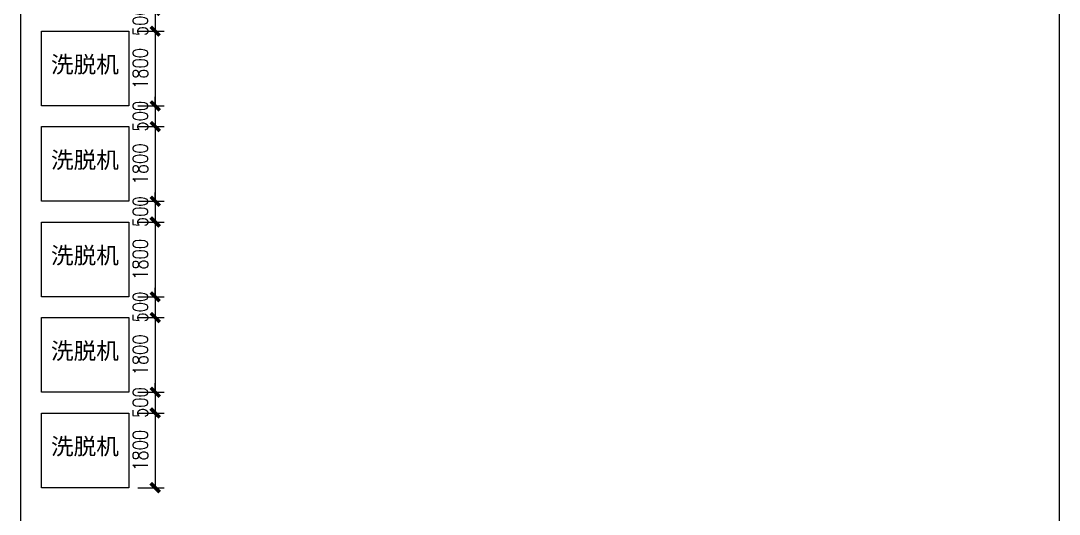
# Model space of a CAD drawing. Header units: millimetres. Extents: x 28866 to 196092, y 16567 to 68963.
# Drawn here: x 29082 to 54082, y 41313 to 53202 of the extents above; entities that cross this region are included whole.
import ezdxf

# ---------------------------------------------------------------- set-up
doc = ezdxf.new("R2010")
doc.units = ezdxf.units.MM
doc.layers.add('font_blue', color=142, linetype='Continuous')
doc.styles.add('ROMANS', font='ROMANS.shx', dxfattribs={"width": 0.8, "bigfont": 'hhztxt.shx'})
doc.styles.get("Standard").update_dxf_attribs({"font": 'arial.ttf', "height": 200})
doc.dimstyles.new('dim1-150', dxfattribs={"dimscale": 180, "dimtxt": 2, "dimasz": 1.2, "dimexe": 1.2, "dimexo": 1.2, "dimgap": 1, "dimtad": 1, "dimdec": 0, "dimdsep": 46, "dimtxsty": 'ROMANS', "dimblk": 'ARCHTICK', "dimcen": 0, "dimadec": 0, "dimazin": 0, "dimtfac": 0.71, "dimtdec": 0, "dimtix": 1, "dimtmove": 0, "dimatfit": 3, "dimldrblk": 'ARCHTICK', "dimfxl": 0, "dimtolj": 1, "dimtzin": 0, "dimarcsym": 0})

# ---------------------------------------------------------------- blocks, each defined once
blk = doc.blocks.new('_ArchTick')
at = {"color": 0, "linetype": 'ByBlock', "const_width": 0.4}
blk.add_lwpolyline([(-0.5, -0.5), (0.5, 0.5)], dxfattribs=at)
blk = doc.blocks.new('*D23')
at = {"color": 0, "lineweight": -2, "transparency": 16777216}
for p, q in [((32319, 53452), (32319, 53668)), ((31898, 53452), (32535, 53452)), ((32319, 53452), (32319, 52952)), ((31898, 52952), (32535, 52952)), ((32319, 52952), (32319, 52736))]:
    blk.add_line(p, q, dxfattribs=at)
at = {"layer": 'Defpoints', "color": 0, "transparency": 16777216}
for p in [(31682, 53452), (31682, 52952), (32319, 52952)]:
    blk.add_point(p, dxfattribs=at)
at = {"color": 0, "lineweight": -2, "transparency": 16777216, "xscale": 216, "yscale": 216, "zscale": 216}
for p, rotation in [((32319, 53452), 270), ((32319, 52952), 90)]:
    blk.add_blockref('_ArchTick', p, dxfattribs=dict(at, rotation=rotation))
at = {"color": 0, "transparency": 16777216, "insert": (31959, 53202), "char_height": 360, "attachment_point": 5, "rotation": 90, "style": 'ROMANS'}
blk.add_mtext('\\A1;500', dxfattribs=at)
blk = doc.blocks.new('*D24')
at = {"color": 0, "lineweight": -2, "transparency": 16777216}
for p, q in [((31898, 52952), (32535, 52952)), ((32319, 52952), (32319, 51152)), ((31898, 51152), (32535, 51152))]:
    blk.add_line(p, q, dxfattribs=at)
at = {"layer": 'Defpoints', "color": 0, "transparency": 16777216}
for p in [(31682, 52952), (31682, 51152), (32319, 51152)]:
    blk.add_point(p, dxfattribs=at)
at = {"color": 0, "lineweight": -2, "transparency": 16777216, "xscale": 216, "yscale": 216, "zscale": 216}
for p, rotation in [((32319, 52952), 90), ((32319, 51152), 270)]:
    blk.add_blockref('_ArchTick', p, dxfattribs=dict(at, rotation=rotation))
at = {"color": 0, "transparency": 16777216, "insert": (31959, 52052), "char_height": 360, "attachment_point": 5, "rotation": 90, "style": 'ROMANS'}
blk.add_mtext('\\A1;1800', dxfattribs=at)
blk = doc.blocks.new('*D25')
at = {"color": 0, "lineweight": -2, "transparency": 16777216}
for p, q in [((32319, 51152), (32319, 51368)), ((31898, 51152), (32535, 51152)), ((32319, 51152), (32319, 50652)), ((31898, 50652), (32535, 50652)), ((32319, 50652), (32319, 50436))]:
    blk.add_line(p, q, dxfattribs=at)
at = {"layer": 'Defpoints', "color": 0, "transparency": 16777216}
for p in [(31682, 51152), (31682, 50652), (32319, 50652)]:
    blk.add_point(p, dxfattribs=at)
at = {"color": 0, "lineweight": -2, "transparency": 16777216, "xscale": 216, "yscale": 216, "zscale": 216}
for p, rotation in [((32319, 51152), 270), ((32319, 50652), 90)]:
    blk.add_blockref('_ArchTick', p, dxfattribs=dict(at, rotation=rotation))
at = {"color": 0, "transparency": 16777216, "insert": (31959, 50902), "char_height": 360, "attachment_point": 5, "rotation": 90, "style": 'ROMANS'}
blk.add_mtext('\\A1;500', dxfattribs=at)
blk = doc.blocks.new('*D26')
at = {"color": 0, "lineweight": -2, "transparency": 16777216}
for p, q in [((31898, 50652), (32535, 50652)), ((32319, 50652), (32319, 48852)), ((31898, 48852), (32535, 48852))]:
    blk.add_line(p, q, dxfattribs=at)
at = {"layer": 'Defpoints', "color": 0, "transparency": 16777216}
for p in [(31682, 50652), (31682, 48852), (32319, 48852)]:
    blk.add_point(p, dxfattribs=at)
at = {"color": 0, "lineweight": -2, "transparency": 16777216, "xscale": 216, "yscale": 216, "zscale": 216}
for p, rotation in [((32319, 50652), 90), ((32319, 48852), 270)]:
    blk.add_blockref('_ArchTick', p, dxfattribs=dict(at, rotation=rotation))
at = {"color": 0, "transparency": 16777216, "insert": (31959, 49752), "char_height": 360, "attachment_point": 5, "rotation": 90, "style": 'ROMANS'}
blk.add_mtext('\\A1;1800', dxfattribs=at)
blk = doc.blocks.new('*D27')
at = {"color": 0, "lineweight": -2, "transparency": 16777216}
for p, q in [((32319, 48852), (32319, 49068)), ((31898, 48852), (32535, 48852)), ((32319, 48852), (32319, 48352)), ((31898, 48352), (32535, 48352)), ((32319, 48352), (32319, 48136))]:
    blk.add_line(p, q, dxfattribs=at)
at = {"layer": 'Defpoints', "color": 0, "transparency": 16777216}
for p in [(31682, 48852), (31682, 48352), (32319, 48352)]:
    blk.add_point(p, dxfattribs=at)
at = {"color": 0, "lineweight": -2, "transparency": 16777216, "xscale": 216, "yscale": 216, "zscale": 216}
for p, rotation in [((32319, 48852), 270), ((32319, 48352), 90)]:
    blk.add_blockref('_ArchTick', p, dxfattribs=dict(at, rotation=rotation))
at = {"color": 0, "transparency": 16777216, "insert": (31959, 48602), "char_height": 360, "attachment_point": 5, "rotation": 90, "style": 'ROMANS'}
blk.add_mtext('\\A1;500', dxfattribs=at)
blk = doc.blocks.new('*D28')
at = {"color": 0, "lineweight": -2, "transparency": 16777216}
for p, q in [((31898, 48352), (32535, 48352)), ((32319, 48352), (32319, 46552)), ((31898, 46552), (32535, 46552))]:
    blk.add_line(p, q, dxfattribs=at)
at = {"layer": 'Defpoints', "color": 0, "transparency": 16777216}
for p in [(31682, 48352), (31682, 46552), (32319, 46552)]:
    blk.add_point(p, dxfattribs=at)
at = {"color": 0, "lineweight": -2, "transparency": 16777216, "xscale": 216, "yscale": 216, "zscale": 216}
for p, rotation in [((32319, 48352), 90), ((32319, 46552), 270)]:
    blk.add_blockref('_ArchTick', p, dxfattribs=dict(at, rotation=rotation))
at = {"color": 0, "transparency": 16777216, "insert": (31959, 47452), "char_height": 360, "attachment_point": 5, "rotation": 90, "style": 'ROMANS'}
blk.add_mtext('\\A1;1800', dxfattribs=at)
blk = doc.blocks.new('*D29')
at = {"color": 0, "lineweight": -2, "transparency": 16777216}
for p, q in [((32319, 46552), (32319, 46768)), ((31898, 46552), (32535, 46552)), ((32319, 46552), (32319, 46052)), ((31898, 46052), (32535, 46052)), ((32319, 46052), (32319, 45836))]:
    blk.add_line(p, q, dxfattribs=at)
at = {"layer": 'Defpoints', "color": 0, "transparency": 16777216}
for p in [(31682, 46552), (31682, 46052), (32319, 46052)]:
    blk.add_point(p, dxfattribs=at)
at = {"color": 0, "lineweight": -2, "transparency": 16777216, "xscale": 216, "yscale": 216, "zscale": 216}
for p, rotation in [((32319, 46552), 270), ((32319, 46052), 90)]:
    blk.add_blockref('_ArchTick', p, dxfattribs=dict(at, rotation=rotation))
at = {"color": 0, "transparency": 16777216, "insert": (31959, 46302), "char_height": 360, "attachment_point": 5, "rotation": 90, "style": 'ROMANS'}
blk.add_mtext('\\A1;500', dxfattribs=at)
blk = doc.blocks.new('*D30')
at = {"color": 0, "lineweight": -2, "transparency": 16777216}
for p, q in [((31898, 46052), (32535, 46052)), ((32319, 46052), (32319, 44252)), ((31898, 44252), (32535, 44252))]:
    blk.add_line(p, q, dxfattribs=at)
at = {"layer": 'Defpoints', "color": 0, "transparency": 16777216}
for p in [(31682, 46052), (31682, 44252), (32319, 44252)]:
    blk.add_point(p, dxfattribs=at)
at = {"color": 0, "lineweight": -2, "transparency": 16777216, "xscale": 216, "yscale": 216, "zscale": 216}
for p, rotation in [((32319, 46052), 90), ((32319, 44252), 270)]:
    blk.add_blockref('_ArchTick', p, dxfattribs=dict(at, rotation=rotation))
at = {"color": 0, "transparency": 16777216, "insert": (31959, 45152), "char_height": 360, "attachment_point": 5, "rotation": 90, "style": 'ROMANS'}
blk.add_mtext('\\A1;1800', dxfattribs=at)
blk = doc.blocks.new('*D31')
at = {"color": 0, "lineweight": -2, "transparency": 16777216}
for p, q in [((31898, 44252), (32535, 44252)), ((32319, 44252), (32319, 44468)), ((32319, 44252), (32319, 43752)), ((31898, 43752), (32535, 43752)), ((32319, 43752), (32319, 43536))]:
    blk.add_line(p, q, dxfattribs=at)
at = {"layer": 'Defpoints', "color": 0, "transparency": 16777216}
for p in [(31682, 44252), (31682, 43752), (32319, 43752)]:
    blk.add_point(p, dxfattribs=at)
at = {"color": 0, "lineweight": -2, "transparency": 16777216, "xscale": 216, "yscale": 216, "zscale": 216}
for p, rotation in [((32319, 44252), 270), ((32319, 43752), 90)]:
    blk.add_blockref('_ArchTick', p, dxfattribs=dict(at, rotation=rotation))
at = {"color": 0, "transparency": 16777216, "insert": (31959, 44002), "char_height": 360, "attachment_point": 5, "rotation": 90, "style": 'ROMANS'}
blk.add_mtext('\\A1;500', dxfattribs=at)
blk = doc.blocks.new('*D32')
at = {"color": 0, "lineweight": -2, "transparency": 16777216}
for p, q in [((31898, 43752), (32535, 43752)), ((32319, 43752), (32319, 41952)), ((31898, 41952), (32535, 41952))]:
    blk.add_line(p, q, dxfattribs=at)
at = {"layer": 'Defpoints', "color": 0, "transparency": 16777216}
for p in [(31682, 43752), (31682, 41952), (32319, 41952)]:
    blk.add_point(p, dxfattribs=at)
at = {"color": 0, "lineweight": -2, "transparency": 16777216, "xscale": 216, "yscale": 216, "zscale": 216}
for p, rotation in [((32319, 43752), 90), ((32319, 41952), 270)]:
    blk.add_blockref('_ArchTick', p, dxfattribs=dict(at, rotation=rotation))
at = {"color": 0, "transparency": 16777216, "insert": (31959, 42852), "char_height": 360, "attachment_point": 5, "rotation": 90, "style": 'ROMANS'}
blk.add_mtext('\\A1;1800', dxfattribs=at)

msp = doc.modelspace()

# ---------------------------------------------------------------- linework, layer by layer
for points in [[(29082.5, 67067.2), (54082.5, 67067.2), (54082.5, 17067.2), (29082.5, 17067.2)], [(31682.5, 52951.7), (31682.5, 51151.7), (29582.5, 51151.7), (29582.5, 52951.7)], [(31682.5, 50651.7), (31682.5, 48851.7), (29582.5, 48851.7), (29582.5, 50651.7)], [(31682.5, 48351.7), (31682.5, 46551.7), (29582.5, 46551.7), (29582.5, 48351.7)], [(31682.5, 46051.7), (31682.5, 44251.7), (29582.5, 44251.7), (29582.5, 46051.7)], [(31682.5, 43751.7), (31682.5, 41951.7), (29582.5, 41951.7), (29582.5, 43751.7)]]:
    msp.add_lwpolyline(points, close=True)

# ---------------------------------------------------------------- texts
at = {"layer": 'font_blue', "char_height": 400, "attachment_point": 1}
for insert in [(29809.1, 52348.8), (29809.1, 50048.8), (29809.1, 47748.8), (29809.1, 45448.8), (29809.1, 43148.8)]:
    msp.add_mtext_dynamic_manual_height_columns('洗脱机', width=1947.918, gutter_width=500, heights=[0], dxfattribs=dict(at, insert=insert))

# ---------------------------------------------------------------- dimensions: what is measured, and where the dimension line sits
for base, p1, p2, picture, middle in [((32319.1, 52951.7), (31682.5, 53451.7), (31682.5, 52951.7), '*D23', (31959.1, 53201.7)), ((32319.1, 51151.7), (31682.5, 52951.7), (31682.5, 51151.7), '*D24', (31959.1, 52051.7)), ((32319.1, 50651.7), (31682.5, 51151.7), (31682.5, 50651.7), '*D25', (31959.1, 50901.7)), ((32319.1, 48851.7), (31682.5, 50651.7), (31682.5, 48851.7), '*D26', (31959.1, 49751.7)), ((32319.1, 48351.7), (31682.5, 48851.7), (31682.5, 48351.7), '*D27', (31959.1, 48601.7)), ((32319.1, 46551.7), (31682.5, 48351.7), (31682.5, 46551.7), '*D28', (31959.1, 47451.7)), ((32319.1, 46051.7), (31682.5, 46551.7), (31682.5, 46051.7), '*D29', (31959.1, 46301.7)), ((32319.1, 44251.7), (31682.5, 46051.7), (31682.5, 44251.7), '*D30', (31959.1, 45151.7)), ((32319.1, 43751.7), (31682.5, 44251.7), (31682.5, 43751.7), '*D31', (31959.1, 44001.7)), ((32319.1, 41951.7), (31682.5, 43751.7), (31682.5, 41951.7), '*D32', (31959.1, 42851.7))]:
    dim = msp.add_linear_dim(base=base, p1=p1, p2=p2, angle=90, dimstyle='dim1-150')
    dim.commit()
    dim.dimension.update_dxf_attribs({"geometry": picture, "text_midpoint": middle})

doc.saveas('drawing.dxf')
